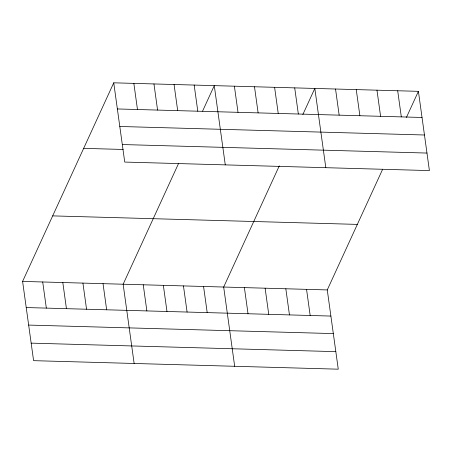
<?xml version="1.0" encoding="UTF-8"?>
<svg xmlns="http://www.w3.org/2000/svg" width="452" height="452" viewBox="0 0 452 452"><rect width="100%" height="100%" fill="white"/><g stroke="black" fill="none" stroke-linecap="round" stroke-linejoin="round"><path stroke-width="0.68" d="M382.59 169.376L327.265 289.93L338.26 369.182L33.595 360.662L22.6 281.415L113.74 82.818L418.405 91.338L429.4 170.585L124.735 162.07L113.74 82.818M178.467 163.669L123.142 284.229L134.137 363.476M202.581 111.119L214.276 85.631L225.277 164.878M279.291 165.856L223.678 287.037L234.673 366.284M302.846 114.531L314.818 88.439L325.813 167.686M406.427 117.43L418.405 91.338M117.367 108.955L422.032 117.469M119.797 126.481L424.462 134.995M122.306 144.538L426.97 153.058M83.665 148.358L123.187 149.459M52.675 215.881L357.34 224.395M22.6 281.415L327.265 289.93M26.227 307.546L330.892 316.067M28.657 325.078L333.322 333.593M31.165 343.136L335.83 351.65M397.687 90.756L401.314 116.887M376.968 90.18L380.595 116.311M356.249 89.598L359.877 115.729M335.537 89.021L339.158 115.153M294.71 87.88L298.337 114.011M306.546 289.353L310.174 315.485M274.601 87.315L278.229 113.446M285.828 288.772L289.455 314.908M254.493 86.756L258.12 112.887M265.115 288.195L268.737 314.326M234.385 86.191L238.012 112.328M244.396 287.613L248.024 313.75M194.168 85.066L197.795 111.203M203.569 286.472L207.197 312.609M174.065 84.507L177.687 110.638M183.461 285.913L187.088 312.044M153.957 83.942L157.578 110.079M163.353 285.348L166.98 311.484M133.849 83.383L137.476 109.514M143.244 284.788L146.872 310.919M103.033 283.664L106.655 309.795M82.925 283.105L86.552 309.236M62.817 282.54L66.444 308.671M42.708 281.98L46.336 308.111"/></g></svg>
